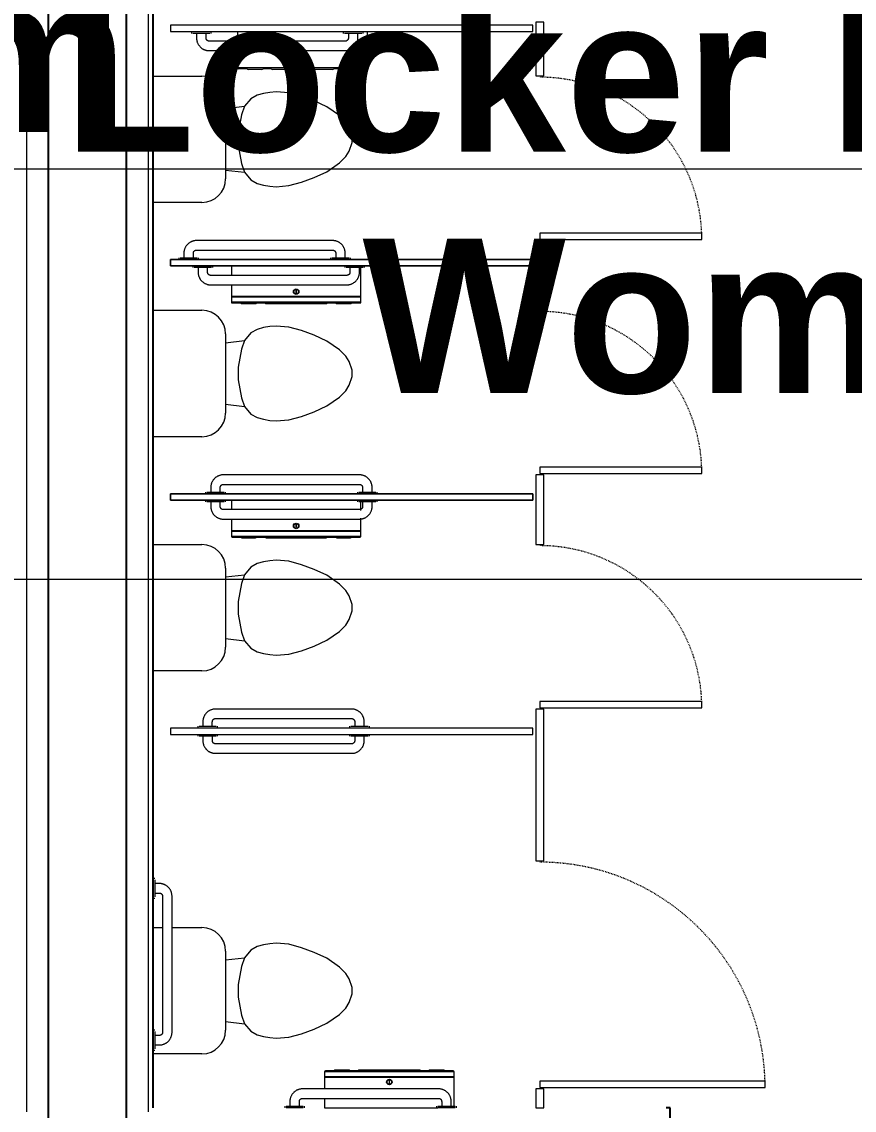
# Model space of a CAD drawing. Header units: inches. Extents: x 25557 to 33164, y -23509 to -20035.
# Drawn here: x 31433.7 to 31565.3, y -22691.7 to -22519.7 of the extents above; entities that cross this region are included whole.
import ezdxf

# ---------------------------------------------------------------- set-up
doc = ezdxf.new("R2010")
doc.units = ezdxf.units.IN
doc.header["$MEASUREMENT"] = 0
for name, pattern in [('Dash', [0.25, 0.125, -0.125]), ('Dash_2_', [0.25, 0.125, -0.125]), ('Grid Line 1_2_', [0.875, 0.5, -0.125, 0.125, -0.125])]:
    doc.linetypes.add(name, pattern=pattern)
for name, color, linetype, lineweight in [('A-WALL', 113, 'Continuous', 25), ('A-WALL-PATT', 111, 'Continuous', 25), ('G-ANNO-SYMB', 111, 'Continuous', 9), ('I-WALL', 2, 'Continuous', 9), ('M-AREA-IDEN', 171, 'Continuous', 9), ('P-SANR-FIXT', 6, 'Continuous', 9), ('Q-SPCQ', 91, 'Continuous', 9), ('Q-SPCQ-HDLN', 91, 'Dash_2_', 9), ('S-GRID', 1, 'Continuous', 9)]:
    doc.layers.add(name, color=color, linetype=linetype, lineweight=lineweight)
doc.styles.add('Arial_B', font='arialbd.ttf', dxfattribs={"height": 24.354149})

# ---------------------------------------------------------------- blocks, each defined once
blk = doc.blocks.new('Toilet-Domestic-3D - Toilet-Domestic-3D-V38-Overall Floor Plan')
at = {"layer": 'P-SANR-FIXT', "color": 7}
for p, q in [((-9.98, 11.75), (-9.98, 19.48)), ((9.98, 19.48), (9.98, 17.98)), ((9.98, 16.48), (9.98, 11.75)), ((6.25, 8.02), (-6.25, 8.02)), ((-4.86, 8.02), (-5.21, 5)), ((4.86, 8.02), (5.21, 5)), ((-3.84, 5.5), (-5.21, 5)), ((-1, 6), (-3.84, 5.5)), ((1, 6), (-1, 6)), ((3.84, 5.5), (1, 6)), ((5.21, 5), (3.84, 5.5)), ((-6.4, 4), (-6.97, 3)), ((-5.21, 5), (-6.4, 4)), ((6.4, 4), (5.21, 5)), ((6.97, 3), (6.4, 4)), ((-7.24, 2), (-7.41, 1)), ((-6.97, 3), (-7.24, 2)), ((7.24, 2), (6.97, 3)), ((7.41, 1), (7.24, 2)), ((-7.41, 1), (-7.5, 0)), ((-7.5, 0), (-7.33, -1.99)), ((7.33, -1.99), (7.5, 0)), ((7.5, 0), (7.41, 1)), ((-7.33, -1.99), (-6.79, -4)), ((6.79, -4), (7.33, -1.99)), ((-6.79, -4), (-6.06, -6)), ((6.06, -6), (6.79, -4)), ((-6.06, -6), (-5.13, -8)), ((5.13, -8), (6.06, -6)), ((-5.13, -8), (-3.74, -10)), ((3.74, -10), (5.13, -8)), ((-3.74, -10), (-2.74, -11)), ((2.74, -11), (3.74, -10)), ((-2.74, -11), (-1.87, -11.5)), ((-1.87, -11.5), (-0.5, -12)), ((-0.5, -12), (0.5, -12)), ((0.5, -12), (1.87, -11.5)), ((1.87, -11.5), (2.74, -11))]:
    blk.add_line(p, q, dxfattribs=at)
for centre, start, end in [((-6.25, 11.75), 180, 270), ((6.25, 11.75), 270, 360)]:
    blk.add_arc(centre, 3.73, start, end, dxfattribs=at)
blk = doc.blocks.new('Toilet-Domestic-3D - Toilet-Domestic-3D-3240-Overall Floor Plan')
at = {"layer": 'P-SANR-FIXT', "color": 7}
for p, q in [((-9.98, 11.75), (-9.98, 19.48)), ((9.98, 19.48), (9.98, 11.75)), ((6.25, 8.02), (-6.25, 8.02)), ((-4.86, 8.02), (-5.21, 5)), ((4.86, 8.02), (5.21, 5)), ((-3.84, 5.5), (-5.21, 5)), ((-1, 6), (-3.84, 5.5)), ((1, 6), (-1, 6)), ((3.84, 5.5), (1, 6)), ((5.21, 5), (3.84, 5.5)), ((-6.4, 4), (-6.97, 3)), ((-5.21, 5), (-6.4, 4)), ((6.4, 4), (5.21, 5)), ((6.97, 3), (6.4, 4)), ((-7.24, 2), (-7.41, 1)), ((-6.97, 3), (-7.24, 2)), ((7.24, 2), (6.97, 3)), ((7.41, 1), (7.24, 2)), ((-7.41, 1), (-7.5, 0)), ((-7.5, 0), (-7.33, -1.99)), ((7.33, -1.99), (7.5, 0)), ((7.5, 0), (7.41, 1)), ((-7.33, -1.99), (-6.79, -4)), ((6.79, -4), (7.33, -1.99)), ((-6.79, -4), (-6.06, -6)), ((6.06, -6), (6.79, -4)), ((-6.06, -6), (-5.13, -8)), ((5.13, -8), (6.06, -6)), ((-5.13, -8), (-3.74, -10)), ((3.74, -10), (5.13, -8)), ((-3.74, -10), (-2.74, -11)), ((2.74, -11), (3.74, -10)), ((-2.74, -11), (-1.87, -11.5)), ((-1.87, -11.5), (-0.5, -12)), ((-0.5, -12), (0.5, -12)), ((0.5, -12), (1.87, -11.5)), ((1.87, -11.5), (2.74, -11))]:
    blk.add_line(p, q, dxfattribs=at)
for centre, start, end in [((-6.25, 11.75), 180, 270), ((6.25, 11.75), 270, 360)]:
    blk.add_arc(centre, 3.73, start, end, dxfattribs=at)
blk = doc.blocks.new('817_Grab_Bars - 8170-001240-25748-Overall Floor Plan')
at = {"layer": 'Q-SPCQ', "color": 7}
for p, q in [((25491.05, -22688.3), (25469.55, -22688.3)), ((25467.55, -22690.3), (25467.55, -22691.02)), ((25469.05, -22691.02), (25469.05, -22690.3)), ((25469.55, -22689.8), (25491.05, -22689.8)), ((25491.55, -22690.3), (25491.55, -22691.02)), ((25493.05, -22691.02), (25493.05, -22690.3)), ((25466.73, -22691.02), (25466.73, -22691.3)), ((25466.94, -22691.02), (25468.3, -22691.02)), ((25468.3, -22691.3), (25466.94, -22691.3)), ((25468.3, -22691.02), (25469.65, -22691.02)), ((25469.65, -22691.3), (25468.3, -22691.3)), ((25469.86, -22691.3), (25469.86, -22691.02)), ((25490.73, -22691.02), (25490.73, -22691.3)), ((25490.94, -22691.02), (25492.3, -22691.02)), ((25492.3, -22691.3), (25490.94, -22691.3)), ((25492.3, -22691.02), (25493.65, -22691.02)), ((25493.65, -22691.3), (25492.3, -22691.3)), ((25493.86, -22691.3), (25493.86, -22691.02))]:
    blk.add_line(p, q, dxfattribs=at)
at = {"layer": 'Q-SPCQ', "color": 7, "flags": 128}
for points in [[(25469.55, -22688.3), (25469.47, -22688.3), (25469.39, -22688.31), (25469.31, -22688.32), (25469.23, -22688.33), (25469.15, -22688.34), (25469.07, -22688.36), (25468.99, -22688.38), (25468.92, -22688.4), (25468.84, -22688.43), (25468.77, -22688.46), (25468.69, -22688.49), (25468.62, -22688.53), (25468.55, -22688.57), (25468.48, -22688.61), (25468.42, -22688.65), (25468.35, -22688.7), (25468.29, -22688.75), (25468.23, -22688.8), (25468.17, -22688.85), (25468.11, -22688.91), (25468.06, -22688.97), (25468, -22689.03), (25467.96, -22689.09), (25467.91, -22689.16), (25467.86, -22689.22), (25467.82, -22689.29), (25467.78, -22689.36), (25467.75, -22689.43), (25467.71, -22689.5), (25467.68, -22689.58), (25467.65, -22689.65), (25467.63, -22689.73), (25467.61, -22689.81), (25467.59, -22689.88), (25467.58, -22689.96), (25467.56, -22690.04), (25467.55, -22690.12), (25467.55, -22690.2), (25467.55, -22690.28), (25467.55, -22690.3)], [(25493.05, -22690.3), (25493.04, -22690.22), (25493.04, -22690.14), (25493.03, -22690.06), (25493.02, -22689.98), (25493.01, -22689.91), (25492.99, -22689.83), (25492.97, -22689.75), (25492.94, -22689.67), (25492.92, -22689.6), (25492.89, -22689.52), (25492.86, -22689.45), (25492.82, -22689.38), (25492.78, -22689.31), (25492.74, -22689.24), (25492.7, -22689.17), (25492.65, -22689.11), (25492.6, -22689.05), (25492.55, -22688.98), (25492.5, -22688.92), (25492.44, -22688.87), (25492.38, -22688.81), (25492.32, -22688.76), (25492.26, -22688.71), (25492.19, -22688.66), (25492.13, -22688.62), (25492.06, -22688.58), (25491.99, -22688.54), (25491.92, -22688.5), (25491.85, -22688.47), (25491.77, -22688.44), (25491.7, -22688.41), (25491.62, -22688.39), (25491.54, -22688.37), (25491.46, -22688.35), (25491.39, -22688.33), (25491.31, -22688.32), (25491.23, -22688.31), (25491.15, -22688.31), (25491.07, -22688.3), (25491.05, -22688.3)], [(25469.05, -22690.3), (25469.05, -22690.28), (25469.05, -22690.26), (25469.05, -22690.24), (25469.05, -22690.22), (25469.06, -22690.2), (25469.06, -22690.18), (25469.07, -22690.16), (25469.07, -22690.15), (25469.08, -22690.13), (25469.09, -22690.11), (25469.09, -22690.09), (25469.1, -22690.07), (25469.11, -22690.05), (25469.12, -22690.04), (25469.13, -22690.02), (25469.15, -22690), (25469.16, -22689.99), (25469.17, -22689.97), (25469.18, -22689.96), (25469.2, -22689.94), (25469.21, -22689.93), (25469.23, -22689.92), (25469.24, -22689.91), (25469.26, -22689.89), (25469.28, -22689.88), (25469.29, -22689.87), (25469.31, -22689.86), (25469.33, -22689.85), (25469.35, -22689.84), (25469.37, -22689.84), (25469.38, -22689.83), (25469.4, -22689.82), (25469.42, -22689.82), (25469.44, -22689.81), (25469.46, -22689.81), (25469.48, -22689.81), (25469.5, -22689.8), (25469.52, -22689.8), (25469.54, -22689.8), (25469.55, -22689.8)], [(25491.05, -22689.8), (25491.07, -22689.8), (25491.09, -22689.8), (25491.11, -22689.81), (25491.13, -22689.81), (25491.15, -22689.81), (25491.17, -22689.82), (25491.18, -22689.82), (25491.2, -22689.83), (25491.22, -22689.83), (25491.24, -22689.84), (25491.26, -22689.85), (25491.28, -22689.86), (25491.29, -22689.87), (25491.31, -22689.88), (25491.33, -22689.89), (25491.35, -22689.9), (25491.36, -22689.91), (25491.38, -22689.93), (25491.39, -22689.94), (25491.41, -22689.95), (25491.42, -22689.97), (25491.43, -22689.98), (25491.44, -22690), (25491.46, -22690.02), (25491.47, -22690.03), (25491.48, -22690.05), (25491.49, -22690.07), (25491.5, -22690.08), (25491.5, -22690.1), (25491.51, -22690.12), (25491.52, -22690.14), (25491.53, -22690.16), (25491.53, -22690.18), (25491.54, -22690.2), (25491.54, -22690.22), (25491.54, -22690.24), (25491.54, -22690.26), (25491.55, -22690.28), (25491.55, -22690.3), (25491.55, -22690.3)]]:
    blk.add_lwpolyline(points, dxfattribs=at)
blk = doc.blocks.new('817_Grab_Bars - 8170-001240-V41-Overall Floor Plan')
at = {"layer": 'Q-SPCQ', "color": 7}
for p, q in [((25522.42, -22655.05), (25522.14, -22655.05)), ((25522.42, -22655.26), (25522.42, -22656.62)), ((25523.14, -22655.87), (25522.42, -22655.87)), ((25522.42, -22656.62), (25522.42, -22657.97)), ((25522.42, -22657.37), (25523.14, -22657.37)), ((25523.64, -22657.87), (25523.64, -22679.37)), ((25525.14, -22679.37), (25525.14, -22657.87)), ((25522.14, -22658.18), (25522.42, -22658.18)), ((25522.42, -22679.05), (25522.14, -22679.05)), ((25522.42, -22679.26), (25522.42, -22680.62)), ((25523.14, -22679.87), (25522.42, -22679.87)), ((25522.42, -22680.62), (25522.42, -22681.97)), ((25522.42, -22681.37), (25523.14, -22681.37)), ((25522.14, -22682.18), (25522.42, -22682.18))]:
    blk.add_line(p, q, dxfattribs=at)
at = {"layer": 'Q-SPCQ', "color": 7, "flags": 128}
for points in [[(25525.14, -22657.87), (25525.14, -22657.79), (25525.13, -22657.71), (25525.13, -22657.63), (25525.11, -22657.55), (25525.1, -22657.47), (25525.08, -22657.39), (25525.06, -22657.31), (25525.04, -22657.24), (25525.01, -22657.16), (25524.98, -22657.09), (25524.95, -22657.01), (25524.91, -22656.94), (25524.88, -22656.87), (25524.83, -22656.8), (25524.79, -22656.74), (25524.74, -22656.67), (25524.7, -22656.61), (25524.64, -22656.55), (25524.59, -22656.49), (25524.53, -22656.43), (25524.48, -22656.38), (25524.41, -22656.32), (25524.35, -22656.27), (25524.29, -22656.23), (25524.22, -22656.18), (25524.15, -22656.14), (25524.08, -22656.1), (25524.01, -22656.07), (25523.94, -22656.03), (25523.86, -22656), (25523.79, -22655.97), (25523.71, -22655.95), (25523.64, -22655.93), (25523.56, -22655.91), (25523.48, -22655.89), (25523.4, -22655.88), (25523.32, -22655.87), (25523.24, -22655.87), (25523.16, -22655.87), (25523.14, -22655.87)], [(25523.14, -22657.37), (25523.16, -22657.37), (25523.18, -22657.37), (25523.2, -22657.37), (25523.22, -22657.37), (25523.24, -22657.38), (25523.26, -22657.38), (25523.28, -22657.38), (25523.3, -22657.39), (25523.32, -22657.4), (25523.33, -22657.4), (25523.35, -22657.41), (25523.37, -22657.42), (25523.39, -22657.43), (25523.41, -22657.44), (25523.42, -22657.45), (25523.44, -22657.46), (25523.45, -22657.48), (25523.47, -22657.49), (25523.48, -22657.5), (25523.5, -22657.52), (25523.51, -22657.53), (25523.53, -22657.55), (25523.54, -22657.56), (25523.55, -22657.58), (25523.56, -22657.6), (25523.57, -22657.61), (25523.58, -22657.63), (25523.59, -22657.65), (25523.6, -22657.67), (25523.61, -22657.68), (25523.61, -22657.7), (25523.62, -22657.72), (25523.62, -22657.74), (25523.63, -22657.76), (25523.63, -22657.78), (25523.64, -22657.8), (25523.64, -22657.82), (25523.64, -22657.84), (25523.64, -22657.86), (25523.64, -22657.87)], [(25523.14, -22681.37), (25523.22, -22681.36), (25523.3, -22681.36), (25523.38, -22681.35), (25523.46, -22681.34), (25523.54, -22681.33), (25523.62, -22681.31), (25523.69, -22681.29), (25523.77, -22681.26), (25523.84, -22681.24), (25523.92, -22681.21), (25523.99, -22681.17), (25524.06, -22681.14), (25524.13, -22681.1), (25524.2, -22681.06), (25524.27, -22681.02), (25524.33, -22680.97), (25524.4, -22680.92), (25524.46, -22680.87), (25524.52, -22680.81), (25524.57, -22680.76), (25524.63, -22680.7), (25524.68, -22680.64), (25524.73, -22680.58), (25524.78, -22680.51), (25524.82, -22680.45), (25524.87, -22680.38), (25524.9, -22680.31), (25524.94, -22680.24), (25524.97, -22680.16), (25525, -22680.09), (25525.03, -22680.01), (25525.06, -22679.94), (25525.08, -22679.86), (25525.1, -22679.78), (25525.11, -22679.71), (25525.12, -22679.63), (25525.13, -22679.55), (25525.14, -22679.47), (25525.14, -22679.39), (25525.14, -22679.37)], [(25523.64, -22679.37), (25523.64, -22679.39), (25523.64, -22679.41), (25523.64, -22679.43), (25523.63, -22679.44), (25523.63, -22679.46), (25523.63, -22679.48), (25523.62, -22679.5), (25523.61, -22679.52), (25523.61, -22679.54), (25523.6, -22679.56), (25523.59, -22679.58), (25523.58, -22679.6), (25523.57, -22679.61), (25523.56, -22679.63), (25523.55, -22679.65), (25523.54, -22679.66), (25523.53, -22679.68), (25523.52, -22679.7), (25523.5, -22679.71), (25523.49, -22679.72), (25523.47, -22679.74), (25523.46, -22679.75), (25523.44, -22679.76), (25523.43, -22679.77), (25523.41, -22679.79), (25523.39, -22679.8), (25523.38, -22679.81), (25523.36, -22679.82), (25523.34, -22679.82), (25523.32, -22679.83), (25523.3, -22679.84), (25523.28, -22679.84), (25523.26, -22679.85), (25523.24, -22679.85), (25523.23, -22679.86), (25523.21, -22679.86), (25523.19, -22679.86), (25523.17, -22679.86), (25523.15, -22679.87), (25523.14, -22679.87)]]:
    blk.add_lwpolyline(points, dxfattribs=at)
blk = doc.blocks.new('Dispenser-Toilet_Tissue-Frost_Products_LTD_-Jumbo-169 - Steel-Brushed-Stainless_Steel-V42-Overall Floor Plan')
at = {"layer": 'Q-SPCQ', "lineweight": 13}
for p, q in [((25553.08, -22685.34), (25550.91, -22685.34)), ((25564.24, -22685.34), (25554.73, -22685.34)), ((25568.06, -22685.34), (25565.89, -22685.34)), ((25569.73, -22685.6), (25549.24, -22685.6)), ((25549.24, -22685.6), (25549.24, -22686.37)), ((25549.24, -22686.37), (25549.3, -22686.37)), ((25549.24, -22686.46), (25569.73, -22686.46)), ((25549.24, -22686.46), (25549.24, -22688.31)), ((25549.3, -22686.37), (25569.68, -22686.37)), ((25549.3, -22686.37), (25549.3, -22686.4)), ((25569.68, -22686.4), (25549.3, -22686.4)), ((25550.75, -22685.44), (25549.4, -22685.44)), ((25568.22, -22685.44), (25550.75, -22685.44)), ((25554.55, -22685.44), (25553.24, -22685.44)), ((25559.53, -22687.06), (25559.44, -22687.06)), ((25559.44, -22687.06), (25559.44, -22687.4)), ((25559.53, -22687.4), (25559.53, -22687.06)), ((25565.73, -22685.44), (25564.42, -22685.44)), ((25569.58, -22685.44), (25568.22, -22685.44)), ((25569.68, -22686.4), (25569.68, -22686.37)), ((25569.68, -22686.37), (25569.73, -22686.37)), ((25569.73, -22686.37), (25569.73, -22685.6)), ((25569.73, -22691.02), (25569.73, -22686.46)), ((25559.44, -22687.4), (25559.53, -22687.4)), ((25549.24, -22689.8), (25549.24, -22691.3)), ((25549.24, -22691.3), (25567.16, -22691.3))]:
    blk.add_line(p, q, dxfattribs=at)
for radius in [0.438, 0.358]:
    blk.add_circle((25559.49, -22687.22), radius, dxfattribs=at)
for centre, radius, start, end in [((25550.91, -22685.52), 0.18, 90, 153.6122), ((25552.46, -22685.46), 0.118, 100.8116, 172.3569), ((25552.46, -22685.49), 0.151, 19.6341, 87.321), ((25552.48, -22685.49), 0.151, 19.6341, 86.8331), ((25552.49, -22685.52), 0.18, 26.3878, 90), ((25553.06, -22685.46), 0.119, 100.0401, 171.5195), ((25553.06, -22685.49), 0.151, 19.6341, 87.321), ((25553.07, -22685.49), 0.151, 19.6341, 87.321), ((25553.08, -22685.52), 0.18, 26.3878, 90), ((25554.73, -22685.56), 0.22, 90, 146.9443), ((25564.24, -22685.56), 0.22, 33.0557, 90), ((25565.89, -22685.52), 0.18, 90, 153.6122), ((25565.9, -22685.49), 0.151, 92.679, 160.3659), ((25565.91, -22685.49), 0.151, 92.679, 160.3659), ((25565.91, -22685.46), 0.119, 8.4805, 79.9599), ((25566.48, -22685.52), 0.18, 90, 153.6084), ((25566.49, -22685.49), 0.151, 93.1667, 160.3726), ((25566.51, -22685.49), 0.151, 92.679, 160.3653), ((25566.51, -22685.46), 0.118, 7.6431, 79.1884), ((25568.06, -22685.52), 0.18, 26.3878, 90), ((25549.4, -22685.6), 0.16, 90, 180), ((25549.3, -22686.46), 0.06, 90, 180), ((25569.57, -22685.6), 0.16, 0, 89.0019), ((25569.67, -22686.46), 0.0601, 0, 87.3185)]:
    blk.add_arc(centre, radius, start, end, dxfattribs=at)
blk = doc.blocks.new('Partition-Floor_Braced-Bradley_Corp-St_Stl-ADA-N_Stalls - ADA _optional_ _ n Standard Stalls-89615-Overall Floor Plan')
at = {"layer": 'Q-SPCQ', "color": 7}
for p, q in [((68.5, -0.88), (67.5, -0.88)), ((67.5, -0.88), (67.5, -58.13)), ((68.5, -58.13), (68.5, -0.88)), ((105.5, -0.88), (104.5, -0.88)), ((104.5, -0.88), (104.5, -58.13)), ((104.5, -58.13), (104.5, -0.88)), ((104.5, -0.88), (105.5, -0.88)), ((105.5, -58.13), (105.5, -0.88)), ((105.5, -0.88), (105.5, -58.13)), ((142.5, -0.88), (141.5, -0.88)), ((141.5, -0.88), (141.5, -58.13)), ((141.5, -58.13), (141.5, -0.88)), ((141.5, -0.88), (142.5, -0.88)), ((142.5, -58.13), (142.5, -0.88)), ((142.5, -0.88), (142.5, -58.13)), ((179.5, -0.88), (178.5, -0.88)), ((178.5, -0.88), (178.5, -58.13)), ((179.5, -58.13), (179.5, -0.88)), ((67.5, -58.13), (68.5, -58.13)), ((104.5, -58.13), (105.5, -58.13)), ((105.5, -58.13), (104.5, -58.13)), ((141.5, -58.13), (142.5, -58.13)), ((142.5, -58.13), (141.5, -58.13)), ((178.5, -58.13), (179.5, -58.13)), ((11.5, -58.63), (8.5, -58.63)), ((8.5, -58.63), (8.5, -59.88)), ((8.5, -59.88), (11.5, -59.88)), ((11.5, -59.88), (11.5, -58.63)), ((12.69, -59.25), (11.69, -59.25)), ((11.69, -59.25), (11.69, -94.87)), ((12.69, -94.87), (12.69, -59.25)), ((71.5, -58.63), (47.5, -58.63)), ((47.5, -58.63), (47.5, -59.88)), ((47.5, -59.88), (71.5, -59.88)), ((71.5, -59.88), (71.5, -58.63)), ((72.69, -59.25), (71.69, -59.25)), ((71.69, -59.25), (71.69, -84.87)), ((72.69, -84.87), (72.69, -59.25)), ((97.5, -58.63), (97.5, -59.88)), ((108.5, -58.63), (97.5, -58.63)), ((97.5, -59.88), (108.5, -59.88)), ((108.5, -59.88), (108.5, -58.63)), ((109.69, -59.25), (108.69, -59.25)), ((108.69, -59.25), (108.69, -84.87)), ((109.69, -84.87), (109.69, -59.25)), ((134.5, -58.63), (134.5, -59.88)), ((145.5, -58.63), (134.5, -58.63)), ((134.5, -59.88), (145.5, -59.88)), ((145.5, -59.88), (145.5, -58.63)), ((146.69, -59.25), (145.69, -59.25)), ((145.69, -59.25), (145.69, -84.87)), ((146.69, -84.87), (146.69, -59.25)), ((180, -58.63), (171.5, -58.63)), ((171.5, -58.63), (171.5, -59.88)), ((171.5, -59.88), (180, -59.88)), ((180, -59.88), (180, -58.63)), ((71.69, -84.87), (72.69, -84.87)), ((108.69, -84.87), (109.69, -84.87)), ((145.69, -84.87), (146.69, -84.87)), ((11.69, -94.87), (12.69, -94.87))]:
    blk.add_line(p, q, dxfattribs=at)
at = {"layer": 'Q-SPCQ-HDLN', "color": 7, "linetype": 'Dash'}
for centre, radius, start in [((11.69, -59.25), 35.62, 271.7908), ((71.69, -59.25), 25.62, 272.2042), ((108.69, -59.25), 25.62, 272.2042), ((145.69, -59.25), 25.62, 272.2042)]:
    blk.add_arc(centre, radius, start, 360, dxfattribs=at)
blk = doc.blocks.new('817_Grab_Bars - 8170-001240-V43-Overall Floor Plan')
at = {"layer": 'Q-SPCQ', "color": 7}
for p, q in [((25465.95, -22632.3), (25465.95, -22632.58)), ((25467.52, -22632.58), (25466.16, -22632.58)), ((25466.77, -22632.58), (25466.77, -22633.3)), ((25468.87, -22632.58), (25467.52, -22632.58)), ((25468.27, -22633.3), (25468.27, -22632.58)), ((25490.27, -22633.8), (25468.77, -22633.8)), ((25469.08, -22632.58), (25469.08, -22632.3)), ((25489.95, -22632.3), (25489.95, -22632.58)), ((25491.52, -22632.58), (25490.16, -22632.58)), ((25490.77, -22632.58), (25490.77, -22633.3)), ((25492.87, -22632.58), (25491.52, -22632.58)), ((25492.27, -22633.3), (25492.27, -22632.58)), ((25493.08, -22632.58), (25493.08, -22632.3)), ((25468.77, -22635.3), (25490.27, -22635.3))]:
    blk.add_line(p, q, dxfattribs=at)
at = {"layer": 'Q-SPCQ', "color": 7, "flags": 128}
for points in [[(25466.77, -22633.3), (25466.77, -22633.38), (25466.77, -22633.46), (25466.78, -22633.54), (25466.79, -22633.62), (25466.81, -22633.7), (25466.82, -22633.78), (25466.84, -22633.86), (25466.87, -22633.93), (25466.89, -22634.01), (25466.92, -22634.08), (25466.96, -22634.15), (25466.99, -22634.23), (25467.03, -22634.3), (25467.07, -22634.37), (25467.11, -22634.43), (25467.16, -22634.5), (25467.21, -22634.56), (25467.26, -22634.62), (25467.32, -22634.68), (25467.37, -22634.74), (25467.43, -22634.79), (25467.49, -22634.84), (25467.55, -22634.89), (25467.62, -22634.94), (25467.68, -22634.99), (25467.75, -22635.03), (25467.82, -22635.07), (25467.89, -22635.1), (25467.97, -22635.14), (25468.04, -22635.17), (25468.12, -22635.19), (25468.19, -22635.22), (25468.27, -22635.24), (25468.35, -22635.26), (25468.43, -22635.27), (25468.5, -22635.29), (25468.58, -22635.29), (25468.66, -22635.3), (25468.74, -22635.3), (25468.77, -22635.3)], [(25468.77, -22633.8), (25468.75, -22633.8), (25468.73, -22633.8), (25468.71, -22633.8), (25468.69, -22633.8), (25468.67, -22633.79), (25468.65, -22633.79), (25468.63, -22633.78), (25468.61, -22633.78), (25468.59, -22633.77), (25468.57, -22633.76), (25468.55, -22633.76), (25468.53, -22633.75), (25468.52, -22633.74), (25468.5, -22633.73), (25468.48, -22633.72), (25468.47, -22633.7), (25468.45, -22633.69), (25468.44, -22633.68), (25468.42, -22633.67), (25468.41, -22633.65), (25468.39, -22633.64), (25468.38, -22633.62), (25468.37, -22633.61), (25468.36, -22633.59), (25468.34, -22633.57), (25468.33, -22633.56), (25468.32, -22633.54), (25468.32, -22633.52), (25468.31, -22633.5), (25468.3, -22633.48), (25468.29, -22633.47), (25468.29, -22633.45), (25468.28, -22633.43), (25468.28, -22633.41), (25468.27, -22633.39), (25468.27, -22633.37), (25468.27, -22633.35), (25468.27, -22633.33), (25468.27, -22633.31), (25468.27, -22633.3)], [(25490.27, -22635.3), (25490.35, -22635.3), (25490.43, -22635.3), (25490.5, -22635.29), (25490.58, -22635.28), (25490.66, -22635.26), (25490.74, -22635.25), (25490.82, -22635.22), (25490.89, -22635.2), (25490.97, -22635.17), (25491.04, -22635.14), (25491.12, -22635.11), (25491.19, -22635.08), (25491.26, -22635.04), (25491.33, -22635), (25491.39, -22634.95), (25491.46, -22634.91), (25491.52, -22634.86), (25491.58, -22634.81), (25491.64, -22634.75), (25491.7, -22634.7), (25491.75, -22634.64), (25491.81, -22634.58), (25491.86, -22634.51), (25491.9, -22634.45), (25491.95, -22634.38), (25491.99, -22634.32), (25492.03, -22634.25), (25492.07, -22634.17), (25492.1, -22634.1), (25492.13, -22634.03), (25492.16, -22633.95), (25492.18, -22633.88), (25492.2, -22633.8), (25492.22, -22633.72), (25492.24, -22633.64), (25492.25, -22633.56), (25492.26, -22633.48), (25492.26, -22633.4), (25492.27, -22633.32), (25492.27, -22633.3)], [(25490.77, -22633.3), (25490.76, -22633.32), (25490.76, -22633.34), (25490.76, -22633.36), (25490.76, -22633.38), (25490.76, -22633.4), (25490.75, -22633.42), (25490.75, -22633.44), (25490.74, -22633.46), (25490.73, -22633.48), (25490.73, -22633.5), (25490.72, -22633.52), (25490.71, -22633.53), (25490.7, -22633.55), (25490.69, -22633.57), (25490.68, -22633.59), (25490.67, -22633.6), (25490.65, -22633.62), (25490.64, -22633.63), (25490.63, -22633.65), (25490.61, -22633.66), (25490.6, -22633.68), (25490.58, -22633.69), (25490.57, -22633.7), (25490.55, -22633.71), (25490.54, -22633.72), (25490.52, -22633.73), (25490.5, -22633.74), (25490.48, -22633.75), (25490.46, -22633.76), (25490.45, -22633.77), (25490.43, -22633.78), (25490.41, -22633.78), (25490.39, -22633.79), (25490.37, -22633.79), (25490.35, -22633.8), (25490.33, -22633.8), (25490.31, -22633.8), (25490.29, -22633.8), (25490.27, -22633.8), (25490.27, -22633.8)]]:
    blk.add_lwpolyline(points, dxfattribs=at)
blk = doc.blocks.new('Dispenser-Toilet_Tissue-Frost_Products_LTD_-Jumbo-169 - Steel-Brushed-Stainless_Steel-V45-Overall Floor Plan')
at = {"layer": 'Q-SPCQ', "lineweight": 13}
for p, q in [((25534.52, -22595.3), (25534.52, -22596.8)), ((25555.01, -22596.94), (25555.01, -22595.58)), ((25534.52, -22598.3), (25534.52, -22600.14)), ((25544.72, -22599.21), (25544.72, -22599.54)), ((25544.81, -22599.21), (25544.72, -22599.21)), ((25544.81, -22599.54), (25544.81, -22599.21)), ((25555.01, -22600.14), (25555.01, -22598.15)), ((25555.01, -22600.14), (25534.52, -22600.14)), ((25534.57, -22600.23), (25534.52, -22600.23)), ((25534.52, -22600.23), (25534.52, -22601)), ((25534.52, -22601), (25555.01, -22601)), ((25534.57, -22600.2), (25554.95, -22600.2)), ((25534.57, -22600.2), (25534.57, -22600.23)), ((25554.95, -22600.23), (25534.57, -22600.23)), ((25534.67, -22601.16), (25536.03, -22601.16)), ((25536.03, -22601.16), (25553.5, -22601.16)), ((25538.52, -22601.16), (25539.83, -22601.16)), ((25544.72, -22599.54), (25544.81, -22599.54)), ((25549.7, -22601.16), (25551.01, -22601.16)), ((25553.5, -22601.16), (25554.85, -22601.16)), ((25554.95, -22600.23), (25554.95, -22600.2)), ((25555.01, -22600.23), (25554.95, -22600.23)), ((25555.01, -22601), (25555.01, -22600.23)), ((25536.19, -22601.26), (25538.36, -22601.26)), ((25540.01, -22601.26), (25549.52, -22601.26)), ((25551.17, -22601.26), (25553.34, -22601.26))]:
    blk.add_line(p, q, dxfattribs=at)
for radius in [0.438, 0.358]:
    blk.add_circle((25544.76, -22599.38), radius, dxfattribs=at)
for centre, radius, start, end in [((25534.58, -22600.14), 0.0601, 180, 267.3185), ((25534.68, -22601), 0.16, 180, 269.0019), ((25536.19, -22601.08), 0.18, 206.3878, 270), ((25537.74, -22601.15), 0.118, 187.6431, 259.1884), ((25537.74, -22601.11), 0.151, 272.679, 340.3653), ((25537.77, -22601.08), 0.18, 270, 333.6084), ((25537.76, -22601.11), 0.151, 273.1667, 340.3726), ((25538.34, -22601.15), 0.119, 188.4805, 259.9599), ((25538.34, -22601.11), 0.151, 272.679, 340.3659), ((25538.35, -22601.11), 0.151, 272.679, 340.3659), ((25538.36, -22601.08), 0.18, 270, 333.6122), ((25540.01, -22601.04), 0.22, 213.0557, 270), ((25549.52, -22601.04), 0.22, 270, 326.9443), ((25551.17, -22601.08), 0.18, 206.3878, 270), ((25551.18, -22601.11), 0.151, 199.6341, 267.321), ((25551.19, -22601.11), 0.151, 199.6341, 267.321), ((25551.19, -22601.15), 0.119, 280.0401, 351.5195), ((25551.76, -22601.08), 0.18, 206.3878, 270), ((25551.77, -22601.11), 0.151, 199.6341, 266.8331), ((25551.79, -22601.11), 0.151, 199.6341, 267.321), ((25551.79, -22601.15), 0.118, 280.8116, 352.3569), ((25553.34, -22601.08), 0.18, 270, 333.6122), ((25554.85, -22601), 0.16, 270, 0), ((25554.95, -22600.14), 0.06, 270, 0)]:
    blk.add_arc(centre, radius, start, end, dxfattribs=at)
blk = doc.blocks.new('Dispenser-Toilet_Tissue-Frost_Products_LTD_-Jumbo-169 - Steel-Brushed-Stainless_Steel-V46-Overall Floor Plan')
at = {"layer": 'Q-SPCQ', "lineweight": 13}
for p, q in [((25534.52, -22558.3), (25534.52, -22559.81)), ((25555.01, -22563.14), (25555.01, -22558.58)), ((25534.52, -22561.3), (25534.52, -22563.14)), ((25555.01, -22563.14), (25534.52, -22563.14)), ((25534.57, -22563.23), (25534.52, -22563.23)), ((25534.52, -22563.23), (25534.52, -22564)), ((25534.57, -22563.2), (25554.95, -22563.2)), ((25534.57, -22563.2), (25534.57, -22563.23)), ((25554.95, -22563.23), (25534.57, -22563.23)), ((25544.72, -22562.21), (25544.72, -22562.54)), ((25544.81, -22562.21), (25544.72, -22562.21)), ((25544.72, -22562.54), (25544.81, -22562.54)), ((25544.81, -22562.54), (25544.81, -22562.21)), ((25554.95, -22563.23), (25554.95, -22563.2)), ((25555.01, -22563.23), (25554.95, -22563.23)), ((25555.01, -22564), (25555.01, -22563.23)), ((25534.52, -22564), (25555.01, -22564)), ((25534.67, -22564.16), (25536.03, -22564.16)), ((25536.03, -22564.16), (25553.5, -22564.16)), ((25536.19, -22564.26), (25538.36, -22564.26)), ((25538.52, -22564.16), (25539.83, -22564.16)), ((25540.01, -22564.26), (25549.52, -22564.26)), ((25549.7, -22564.16), (25551.01, -22564.16)), ((25551.17, -22564.26), (25553.34, -22564.26)), ((25553.5, -22564.16), (25554.85, -22564.16))]:
    blk.add_line(p, q, dxfattribs=at)
for radius in [0.438, 0.358]:
    blk.add_circle((25544.76, -22562.38), radius, dxfattribs=at)
for centre, radius, start, end in [((25534.58, -22563.14), 0.0601, 180, 267.3185), ((25554.95, -22563.14), 0.06, 270, 0), ((25534.68, -22564), 0.16, 180, 269.0019), ((25536.19, -22564.08), 0.18, 206.3878, 270), ((25537.74, -22564.15), 0.118, 187.6431, 259.1884), ((25537.74, -22564.11), 0.151, 272.679, 340.3653), ((25537.77, -22564.08), 0.18, 270, 333.6084), ((25537.76, -22564.11), 0.151, 273.1667, 340.3726), ((25538.34, -22564.15), 0.119, 188.4805, 259.9599), ((25538.34, -22564.11), 0.151, 272.679, 340.3659), ((25538.35, -22564.11), 0.151, 272.679, 340.3659), ((25538.36, -22564.08), 0.18, 270, 333.6122), ((25540.01, -22564.04), 0.22, 213.0557, 270), ((25549.52, -22564.04), 0.22, 270, 326.9443), ((25551.17, -22564.08), 0.18, 206.3878, 270), ((25551.18, -22564.11), 0.151, 199.6341, 267.321), ((25551.19, -22564.11), 0.151, 199.6341, 267.321), ((25551.19, -22564.15), 0.119, 280.0401, 351.5195), ((25551.76, -22564.08), 0.18, 206.3878, 270), ((25551.77, -22564.11), 0.151, 199.6341, 266.8331), ((25551.79, -22564.11), 0.151, 199.6341, 267.321), ((25551.79, -22564.15), 0.118, 280.8116, 352.3569), ((25553.34, -22564.08), 0.18, 270, 333.6122), ((25554.85, -22564), 0.16, 270, 0)]:
    blk.add_arc(centre, radius, start, end, dxfattribs=at)
blk = doc.blocks.new('Dispenser-Toilet_Tissue-Frost_Products_LTD_-Jumbo-169 - Steel-Brushed-Stainless_Steel-V47-Overall Floor Plan')
at = {"layer": 'Q-SPCQ', "lineweight": 13}
for p, q in [((25535.52, -22522.8), (25535.52, -22521.3)), ((25556.01, -22521.3), (25556.01, -22526.14)), ((25535.52, -22526.14), (25535.52, -22524.3)), ((25535.52, -22527), (25535.52, -22526.23)), ((25535.52, -22526.23), (25535.58, -22526.23)), ((25556.01, -22527), (25535.52, -22527)), ((25535.58, -22526.23), (25535.58, -22526.2)), ((25537.03, -22527.16), (25535.68, -22527.16)), ((25540.83, -22527.16), (25539.52, -22527.16)), ((25552.01, -22527.16), (25550.7, -22527.16)), ((25555.86, -22527.16), (25554.5, -22527.16)), ((25555.96, -22526.2), (25555.96, -22526.23)), ((25555.96, -22526.23), (25556.01, -22526.23)), ((25556.01, -22526.23), (25556.01, -22527)), ((25539.36, -22527.26), (25537.19, -22527.26)), ((25550.52, -22527.26), (25541.01, -22527.26)), ((25554.34, -22527.26), (25552.17, -22527.26))]:
    blk.add_line(p, q, dxfattribs=at)
for centre, radius, start, end in [((25535.58, -22526.14), 0.06, 180, 270), ((25535.68, -22527), 0.16, 180, 270), ((25537.19, -22527.08), 0.18, 206.3878, 270), ((25539.36, -22527.08), 0.18, 270, 333.6122), ((25541.01, -22527.04), 0.22, 213.0557, 270), ((25550.52, -22527.04), 0.22, 270, 326.9443), ((25552.17, -22527.08), 0.18, 206.3878, 270), ((25554.34, -22527.08), 0.18, 270, 333.6122), ((25555.85, -22527), 0.16, 270.9981, 0), ((25555.95, -22526.14), 0.0601, 272.6815, 0)]:
    blk.add_arc(centre, radius, start, end, dxfattribs=at)
blk = doc.blocks.new('Locker Rooms and Restrooms_rvt-2-Overall Floor Plan')
at = {"layer": 'A-WALL-PATT', "lineweight": 9}
h = blk.add_hatch(dxfattribs=at)
h.set_pattern_fill('FP_19', style=0, pattern_type=2)
h.set_pattern_definition([(0, (5932.319, 0), (61.44, 15.36), [2.534, -43.546, 2.534, -43.546, -245.76]), (0, (5932.319, 0), (61.44, 15.36), [-92.16, 2.534, -89.626, 2.534, -43.546, -107.52]), (0, (5932.319, 0), (61.44, 15.36), [-230.4, 2.534, -28.186, 2.534, -74.266]), (120, (5955.359, 7.68), (-44.02215, 45.528601), [2.534, -43.546, 2.534, -43.546, -245.76]), (120, (5955.359, 7.68), (-44.02215, 45.528601), [-92.16, 2.534, -89.626, 2.534, -43.546, -107.52]), (120, (5955.359, 7.68), (-44.02215, 45.528601), [-230.4, 2.534, -28.186, 2.534, -74.266]), (240, (5963.039, 38.4), (-17.41785, -60.888601), [2.534, -43.546, 2.534, -43.546, -245.76]), (240, (5963.039, 38.4), (-17.41785, -60.888601), [-92.16, 2.534, -89.626, 2.534, -43.546, -107.52]), (240, (5963.039, 38.4), (-17.41785, -60.888601), [-230.4, 2.534, -28.186, 2.534, -74.266])])
h.paths.add_polyline_path([(25501.39, -22691.3), (25502.14, -22691.3), (25502.14, -22519.68), (25501.39, -22519.68), (25501.39, -22685.29)], flags=0)
h.paths.add_polyline_path([(25502.14, -22516.18), (25502.14, -22435.18), (25501.39, -22435.18), (25501.39, -22516.18)], flags=0)
at = {"layer": 'A-WALL', "color": 7, "lineweight": 9}
for p, q in [((25521.39, -22435.18), (25521.39, -22691.3)), ((25502.14, -22519.68), (25502.14, -22691.3)), ((25502.14, -22691.3), (25502.14, -22691.93)), ((25521.39, -22691.3), (25521.39, -22691.93))]:
    blk.add_line(p, q, dxfattribs=at)
at = {"layer": 'I-WALL', "color": 250, "lineweight": 25}
for p, q in [((25505.64, -22695.43), (25505.64, -22435.18)), ((25517.89, -22435.18), (25517.89, -22695.43)), ((25522.14, -22691.3), (25522.14, -22435.18)), ((25603.89, -22691.3), (25603.27, -22691.3)), ((25603.89, -22693.68), (25603.89, -22691.3))]:
    blk.add_line(p, q, dxfattribs=at)
at = {"lineweight": 9}
for name, p, rotation in [('Partition-Floor_Braced-Bradley_Corp-St_Stl-ADA-N_Stalls - ADA _optional_ _ n Standard Stalls-89615-Overall Floor Plan', (25524.02, -22699.8), 90.00000000000044), ('Toilet-Domestic-3D - Toilet-Domestic-3D-3240-Overall Floor Plan', (25541.62, -22538.3), 89.99999999999991), ('817_Grab_Bars - 8170-001240-V41-Overall Floor Plan', (2871.15, -48079.44), 90.00000000000034), ('817_Grab_Bars - 8170-001240-V41-Overall Floor Plan', (48210.63, 2963.84), 270.0000000000003), ('Toilet-Domestic-3D - Toilet-Domestic-3D-3240-Overall Floor Plan', (25541.62, -22575.3), 89.99999999999991), ('817_Grab_Bars - 8170-001240-V43-Overall Floor Plan', (51023.53, -45226.61), 180), ('Toilet-Domestic-3D - Toilet-Domestic-3D-3240-Overall Floor Plan', (25541.62, -22612.3), 89.99999999999991), ('817_Grab_Bars - 8170-001240-V43-Overall Floor Plan', (51022.28, -45263.61), 180), ('Toilet-Domestic-3D - Toilet-Domestic-3D-V38-Overall Floor Plan', (25541.62, -22672.8), 89.99999999999991)]:
    blk.add_blockref(name, p, dxfattribs=dict(at, rotation=rotation))
for name, p in [('817_Grab_Bars - 8170-001240-V43-Overall Floor Plan', (62.25, 111)), ('Dispenser-Toilet_Tissue-Frost_Products_LTD_-Jumbo-169 - Steel-Brushed-Stainless_Steel-V47-Overall Floor Plan', (0, 0)), ('Dispenser-Toilet_Tissue-Frost_Products_LTD_-Jumbo-169 - Steel-Brushed-Stainless_Steel-V46-Overall Floor Plan', (0, 0)), ('817_Grab_Bars - 8170-001240-V43-Overall Floor Plan', (64.5, 37)), ('Dispenser-Toilet_Tissue-Frost_Products_LTD_-Jumbo-169 - Steel-Brushed-Stainless_Steel-V45-Overall Floor Plan', (0, 0)), ('817_Grab_Bars - 8170-001240-V43-Overall Floor Plan', (63.25, 0)), ('817_Grab_Bars - 8170-001240-V41-Overall Floor Plan', (0, 0)), ('Dispenser-Toilet_Tissue-Frost_Products_LTD_-Jumbo-169 - Steel-Brushed-Stainless_Steel-V42-Overall Floor Plan', (0, 0)), ('817_Grab_Bars - 8170-001240-25748-Overall Floor Plan', (76.22, 0))]:
    blk.add_blockref(name, p, dxfattribs=at)

msp = doc.modelspace()

# ---------------------------------------------------------------- linework, layer by layer
at = {"layer": 'G-ANNO-SYMB'}
msp.add_line((32243.89, -22607.84), (27927.66, -22607.84), dxfattribs=at)
at = {"layer": 'S-GRID', "linetype": 'Grid Line 1_2_'}
for p, q in [((32359.66, -22543.05), (27403.68, -22543.05)), ((32651.38, -22543.05), (27722.53, -22543.05))]:
    msp.add_line(p, q, dxfattribs=at)

# ---------------------------------------------------------------- block references
at = {"lineweight": 5}
msp.add_blockref('Locker Rooms and Restrooms_rvt-2-Overall Floor Plan', (5932.32, 0), dxfattribs=at)

# ---------------------------------------------------------------- texts
at = {"layer": 'M-AREA-IDEN', "char_height": 24.3541, "width": 252.288, "attachment_point": 2, "line_spacing_factor": 0.938532, "style": 'Arial_B'}
for s, insert in [('Locker Room\\PMen', (31341.85, -22512.78)), ('Locker Room\\PWomen', (31549, -22515.91))]:
    msp.add_mtext(s, dxfattribs=dict(at, insert=insert))

doc.saveas('drawing.dxf')
